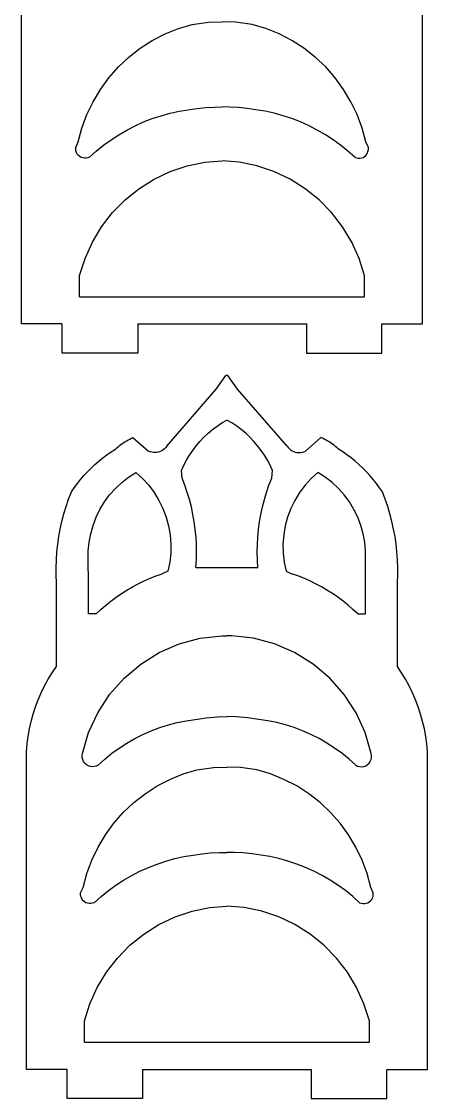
# Model space of a CAD drawing. Extents: x -3998 to 3998, y -3549 to 3549.
# Drawn here: x -1601 to -1391, y -112 to 444 of the extents above; entities that cross this region are included whole.
import ezdxf

# ---------------------------------------------------------------- set-up
doc = ezdxf.new("R2010")
doc.units = 0
doc.header["$MEASUREMENT"] = 0
doc.layers.get('0').update_dxf_attribs({"linetype": 'CONTINUOUS'})

msp = doc.modelspace()

# ---------------------------------------------------------------- linework, layer by layer
for p, q in [((-1600.82, 287.54), (-1600.82, 451.54)), ((-1393.82, 287.54), (-1393.82, 451.54)), ((-1526.74, 437.17), (-1519.87, 439.95)), ((-1519.87, 439.95), (-1512.78, 442.08)), ((-1512.78, 442.08), (-1504.3, 443.27)), ((-1504.3, 443.27), (-1497.32, 443.44)), ((-1490.33, 443.27), (-1497.32, 443.44)), ((-1481.85, 442.08), (-1490.33, 443.27)), ((-1474.76, 439.95), (-1481.85, 442.08)), ((-1467.9, 437.17), (-1474.76, 439.95)), ((-1539.55, 429.76), (-1533.32, 433.76)), ((-1533.32, 433.76), (-1526.74, 437.17)), ((-1461.32, 433.76), (-1467.9, 437.17)), ((-1455.08, 429.76), (-1461.32, 433.76)), ((-1545.4, 425.21), (-1539.55, 429.76)), ((-1449.24, 425.21), (-1455.08, 429.76)), ((-1550.79, 420.13), (-1545.4, 425.21)), ((-1443.84, 420.13), (-1449.24, 425.21)), ((-1555.69, 414.58), (-1550.79, 420.13)), ((-1438.94, 414.58), (-1443.84, 420.13)), ((-1560.06, 408.59), (-1555.69, 414.58)), ((-1434.57, 408.59), (-1438.94, 414.58)), ((-1563.86, 402.23), (-1560.06, 408.59)), ((-1430.78, 402.23), (-1434.57, 408.59)), ((-1567.05, 395.55), (-1563.86, 402.23)), ((-1427.59, 395.55), (-1430.78, 402.23)), ((-1569.61, 388.6), (-1567.05, 395.55)), ((-1533.36, 393.49), (-1528.81, 395)), ((-1528.81, 395), (-1524.19, 396.27)), ((-1524.19, 396.27), (-1519.5, 397.3)), ((-1519.5, 397.3), (-1514.77, 398.09)), ((-1514.77, 398.09), (-1510.27, 398.73)), ((-1510.27, 398.73), (-1505.74, 399.18)), ((-1505.74, 399.18), (-1501.19, 399.44)), ((-1501.19, 399.44), (-1497.32, 399.5)), ((-1493.44, 399.44), (-1497.32, 399.5)), ((-1488.9, 399.18), (-1493.44, 399.44)), ((-1484.37, 398.73), (-1488.9, 399.18)), ((-1479.86, 398.09), (-1484.37, 398.73)), ((-1475.13, 397.3), (-1479.86, 398.09)), ((-1470.45, 396.27), (-1475.13, 397.3)), ((-1465.83, 395), (-1470.45, 396.27)), ((-1461.27, 393.49), (-1465.83, 395)), ((-1425.02, 388.6), (-1427.59, 395.55)), ((-1546.47, 387.59), (-1542.2, 389.78)), ((-1542.2, 389.78), (-1537.83, 391.75)), ((-1537.83, 391.75), (-1533.36, 393.49)), ((-1456.8, 391.75), (-1461.27, 393.49)), ((-1452.43, 389.78), (-1456.8, 391.75)), ((-1448.16, 387.59), (-1452.43, 389.78)), ((-1571.52, 381.44), (-1569.61, 388.6)), ((-1554.64, 382.57), (-1550.62, 385.19)), ((-1550.62, 385.19), (-1546.47, 387.59)), ((-1444.02, 385.19), (-1448.16, 387.59)), ((-1440, 382.57), (-1444.02, 385.19)), ((-1423.12, 381.44), (-1425.02, 388.6)), ((-1572.85, 377.66), (-1572.82, 378.54)), ((-1572.82, 378.54), (-1571.52, 381.44)), ((-1562.25, 376.74), (-1558.52, 379.75)), ((-1558.52, 379.75), (-1554.64, 382.57)), ((-1436.12, 379.75), (-1440, 382.57)), ((-1432.39, 376.74), (-1436.12, 379.75)), ((-1421.82, 378.54), (-1423.12, 381.44)), ((-1421.79, 377.66), (-1421.82, 378.54)), ((-1572.72, 376.8), (-1572.85, 377.66)), ((-1572.44, 375.97), (-1572.72, 376.8)), ((-1572.02, 375.2), (-1572.44, 375.97)), ((-1571.47, 374.53), (-1572.02, 375.2)), ((-1570.8, 373.96), (-1571.47, 374.53)), ((-1570.05, 373.51), (-1570.8, 373.96)), ((-1569.23, 373.21), (-1570.05, 373.51)), ((-1568.37, 373.06), (-1569.23, 373.21)), ((-1567.49, 373.07), (-1568.37, 373.06)), ((-1566.63, 373.23), (-1567.49, 373.07)), ((-1565.82, 373.54), (-1566.63, 373.23)), ((-1565.82, 373.54), (-1562.25, 376.74)), ((-1428.82, 373.54), (-1432.39, 376.74)), ((-1428.82, 373.54), (-1428, 373.23)), ((-1428, 373.23), (-1427.14, 373.07)), ((-1427.14, 373.07), (-1426.27, 373.06)), ((-1426.27, 373.06), (-1425.4, 373.21)), ((-1425.4, 373.21), (-1424.58, 373.51)), ((-1424.58, 373.51), (-1423.83, 373.96)), ((-1423.83, 373.96), (-1423.17, 374.53)), ((-1423.17, 374.53), (-1422.61, 375.2)), ((-1422.61, 375.2), (-1422.19, 375.97)), ((-1422.19, 375.97), (-1421.91, 376.8)), ((-1421.91, 376.8), (-1421.79, 377.66)), ((-1524.03, 366.19), (-1515.28, 369.12)), ((-1515.28, 369.12), (-1506.24, 371.01)), ((-1506.24, 371.01), (-1497.32, 371.79)), ((-1488.39, 371.01), (-1497.32, 371.79)), ((-1479.36, 369.12), (-1488.39, 371.01)), ((-1470.6, 366.19), (-1479.36, 369.12)), ((-1540.2, 357.35), (-1532.38, 362.25)), ((-1532.38, 362.25), (-1524.03, 366.19)), ((-1462.26, 362.25), (-1470.6, 366.19)), ((-1454.43, 357.35), (-1462.26, 362.25)), ((-1547.4, 351.57), (-1540.2, 357.35)), ((-1447.23, 351.57), (-1454.43, 357.35)), ((-1553.87, 344.98), (-1547.4, 351.57)), ((-1440.77, 344.98), (-1447.23, 351.57)), ((-1559.51, 337.68), (-1553.87, 344.98)), ((-1435.12, 337.68), (-1440.77, 344.98)), ((-1564.26, 329.76), (-1559.51, 337.68)), ((-1430.37, 329.76), (-1435.12, 337.68)), ((-1568.05, 321.34), (-1564.26, 329.76)), ((-1426.59, 321.34), (-1430.37, 329.76)), ((-1570.82, 312.54), (-1568.05, 321.34)), ((-1423.82, 312.54), (-1426.59, 321.34)), ((-1570.82, 301.54), (-1570.82, 312.54)), ((-1423.82, 301.54), (-1423.82, 312.54)), ((-1570.82, 301.54), (-1423.82, 301.54)), ((-1579.82, 287.54), (-1600.82, 287.54)), ((-1579.82, 272.54), (-1579.82, 287.54)), ((-1540.82, 287.54), (-1453.82, 287.54)), ((-1540.82, 287.54), (-1540.82, 272.54)), ((-1453.82, 287.54), (-1453.82, 272.54)), ((-1414.82, 287.54), (-1393.82, 287.54)), ((-1414.82, 272.54), (-1414.82, 287.54)), ((-1540.82, 272.54), (-1579.82, 272.54)), ((-1453.82, 272.54), (-1414.82, 272.54)), ((-1500.31, 253.98), (-1495.31, 260.98)), ((-1494.31, 260.98), (-1495.31, 260.98)), ((-1489.31, 253.98), (-1494.31, 260.98)), ((-1525.88, 224.56), (-1500.31, 253.98)), ((-1463.75, 224.56), (-1489.31, 253.98)), ((-1502.24, 233.04), (-1499.86, 234.82)), ((-1499.86, 234.82), (-1497.38, 236.47)), ((-1497.38, 236.47), (-1494.81, 237.98)), ((-1492.25, 236.47), (-1494.81, 237.98)), ((-1489.77, 234.82), (-1492.25, 236.47)), ((-1487.39, 233.04), (-1489.77, 234.82)), ((-1545.75, 227.78), (-1544.95, 228.2)), ((-1544.95, 228.2), (-1544.14, 228.6)), ((-1544.14, 228.6), (-1543.31, 228.98)), ((-1543.31, 228.98), (-1535.31, 221.98)), ((-1508.74, 226.95), (-1506.69, 229.1)), ((-1506.69, 229.1), (-1504.52, 231.13)), ((-1504.52, 231.13), (-1502.24, 233.04)), ((-1485.11, 231.13), (-1487.39, 233.04)), ((-1482.94, 229.1), (-1485.11, 231.13)), ((-1480.88, 226.95), (-1482.94, 229.1)), ((-1446.31, 228.98), (-1454.31, 221.98)), ((-1445.49, 228.6), (-1446.31, 228.98)), ((-1444.67, 228.2), (-1445.49, 228.6)), ((-1443.87, 227.78), (-1444.67, 228.2)), ((-1554.56, 221.53), (-1552.31, 222.98)), ((-1552.31, 222.98), (-1551.65, 223.59)), ((-1551.65, 223.59), (-1550.97, 224.19)), ((-1550.97, 224.19), (-1550.27, 224.77)), ((-1550.27, 224.77), (-1549.55, 225.32)), ((-1549.55, 225.32), (-1548.82, 225.86)), ((-1548.82, 225.86), (-1548.08, 226.37)), ((-1548.08, 226.37), (-1547.32, 226.86)), ((-1547.32, 226.86), (-1546.54, 227.33)), ((-1546.54, 227.33), (-1545.75, 227.78)), ((-1527.71, 222.62), (-1528.46, 222.14)), ((-1527.02, 223.19), (-1527.71, 222.62)), ((-1526.41, 223.84), (-1527.02, 223.19)), ((-1525.88, 224.56), (-1526.41, 223.84)), ((-1514.15, 219.86), (-1512.48, 222.32)), ((-1512.48, 222.32), (-1510.68, 224.69)), ((-1510.68, 224.69), (-1508.74, 226.95)), ((-1478.95, 224.69), (-1480.88, 226.95)), ((-1477.14, 222.32), (-1478.95, 224.69)), ((-1475.47, 219.86), (-1477.14, 222.32)), ((-1463.75, 224.56), (-1463.22, 223.84)), ((-1463.22, 223.84), (-1462.6, 223.19)), ((-1462.6, 223.19), (-1461.92, 222.62)), ((-1461.92, 222.62), (-1461.17, 222.14)), ((-1443.08, 227.33), (-1443.87, 227.78)), ((-1442.31, 226.86), (-1443.08, 227.33)), ((-1441.55, 226.37), (-1442.31, 226.86)), ((-1440.8, 225.86), (-1441.55, 226.37)), ((-1440.07, 225.32), (-1440.8, 225.86)), ((-1439.36, 224.77), (-1440.07, 225.32)), ((-1438.66, 224.19), (-1439.36, 224.77)), ((-1437.98, 223.59), (-1438.66, 224.19)), ((-1437.31, 222.98), (-1437.98, 223.59)), ((-1435.07, 221.53), (-1437.31, 222.98)), ((-1562.97, 214.99), (-1560.96, 216.74)), ((-1560.96, 216.74), (-1558.88, 218.41)), ((-1558.88, 218.41), (-1556.75, 220.01)), ((-1556.75, 220.01), (-1554.56, 221.53)), ((-1534.49, 221.63), (-1535.31, 221.98)), ((-1533.64, 221.38), (-1534.49, 221.63)), ((-1532.76, 221.24), (-1533.64, 221.38)), ((-1531.86, 221.21), (-1532.76, 221.24)), ((-1530.98, 221.29), (-1531.86, 221.21)), ((-1530.1, 221.47), (-1530.98, 221.29)), ((-1529.26, 221.76), (-1530.1, 221.47)), ((-1528.46, 222.14), (-1529.26, 221.76)), ((-1517.07, 214.68), (-1515.68, 217.31)), ((-1515.68, 217.31), (-1514.15, 219.86)), ((-1473.94, 217.31), (-1475.47, 219.86)), ((-1472.55, 214.68), (-1473.94, 217.31)), ((-1461.17, 222.14), (-1460.36, 221.76)), ((-1460.36, 221.76), (-1459.52, 221.47)), ((-1459.52, 221.47), (-1458.65, 221.29)), ((-1458.65, 221.29), (-1457.76, 221.21)), ((-1457.76, 221.21), (-1456.87, 221.24)), ((-1456.87, 221.24), (-1455.99, 221.38)), ((-1455.99, 221.38), (-1455.13, 221.63)), ((-1455.13, 221.63), (-1454.31, 221.98)), ((-1432.88, 220.01), (-1435.07, 221.53)), ((-1430.74, 218.41), (-1432.88, 220.01)), ((-1428.67, 216.74), (-1430.74, 218.41)), ((-1426.66, 214.99), (-1428.67, 216.74)), ((-1568.61, 209.32), (-1566.8, 211.28)), ((-1566.8, 211.28), (-1564.92, 213.17)), ((-1564.92, 213.17), (-1562.97, 214.99)), ((-1518.31, 211.98), (-1517.07, 214.68)), ((-1517.93, 208.05), (-1518.31, 211.98)), ((-1471.31, 211.98), (-1472.55, 214.68)), ((-1471.7, 208.05), (-1471.31, 211.98)), ((-1424.71, 213.17), (-1426.66, 214.99)), ((-1422.83, 211.28), (-1424.71, 213.17)), ((-1421.02, 209.32), (-1422.83, 211.28)), ((-1572.01, 205.22), (-1570.35, 207.3)), ((-1570.35, 207.3), (-1568.61, 209.32)), ((-1552.39, 202.69), (-1549.12, 205.77)), ((-1549.12, 205.77), (-1545.58, 208.54)), ((-1545.58, 208.54), (-1541.81, 210.98)), ((-1541.81, 210.98), (-1538.33, 207.8)), ((-1538.33, 207.8), (-1535.16, 204.31)), ((-1516.52, 204.39), (-1517.93, 208.05)), ((-1473.11, 204.39), (-1471.7, 208.05)), ((-1451.3, 207.8), (-1454.46, 204.31)), ((-1447.81, 210.98), (-1451.3, 207.8)), ((-1444.04, 208.54), (-1447.81, 210.98)), ((-1440.51, 205.77), (-1444.04, 208.54)), ((-1437.23, 202.69), (-1440.51, 205.77)), ((-1419.28, 207.3), (-1421.02, 209.32)), ((-1417.61, 205.22), (-1419.28, 207.3)), ((-1576.54, 197.14), (-1575.11, 200.88)), ((-1575.11, 200.88), (-1573.6, 203.07)), ((-1573.6, 203.07), (-1572.01, 205.22)), ((-1555.37, 199.33), (-1552.39, 202.69)), ((-1535.16, 204.31), (-1532.34, 200.54)), ((-1532.34, 200.54), (-1529.88, 196.52)), ((-1515.25, 200.68), (-1516.52, 204.39)), ((-1514.13, 196.93), (-1515.25, 200.68)), ((-1475.5, 196.93), (-1474.38, 200.68)), ((-1474.38, 200.68), (-1473.11, 204.39)), ((-1457.29, 200.54), (-1459.75, 196.52)), ((-1454.46, 204.31), (-1457.29, 200.54)), ((-1434.25, 199.33), (-1437.23, 202.69)), ((-1416.02, 203.07), (-1417.61, 205.22)), ((-1414.51, 200.88), (-1416.02, 203.07)), ((-1413.09, 197.14), (-1414.51, 200.88)), ((-1577.82, 193.36), (-1576.54, 197.14)), ((-1560.36, 191.88), (-1558.03, 195.72)), ((-1558.03, 195.72), (-1555.37, 199.33)), ((-1529.88, 196.52), (-1527.81, 192.28)), ((-1513.15, 193.13), (-1514.13, 196.93)), ((-1476.47, 193.13), (-1475.5, 196.93)), ((-1459.75, 196.52), (-1461.82, 192.28)), ((-1431.59, 195.72), (-1434.25, 199.33)), ((-1429.27, 191.88), (-1431.59, 195.72)), ((-1411.8, 193.36), (-1413.09, 197.14)), ((-1579.98, 185.67), (-1578.97, 189.54)), ((-1578.97, 189.54), (-1577.82, 193.36)), ((-1562.33, 187.84), (-1560.36, 191.88)), ((-1527.81, 192.28), (-1526.15, 187.87)), ((-1512.33, 189.3), (-1513.15, 193.13)), ((-1511.65, 185.43), (-1512.33, 189.3)), ((-1477.97, 185.43), (-1477.3, 189.3)), ((-1477.3, 189.3), (-1476.47, 193.13)), ((-1461.82, 192.28), (-1463.48, 187.87)), ((-1427.3, 187.84), (-1429.27, 191.88)), ((-1410.66, 189.54), (-1411.8, 193.36)), ((-1409.65, 185.67), (-1410.66, 189.54)), ((-1580.84, 181.77), (-1579.98, 185.67)), ((-1565.13, 179.32), (-1563.92, 183.64)), ((-1563.92, 183.64), (-1562.33, 187.84)), ((-1526.15, 187.87), (-1524.91, 183.33)), ((-1511.13, 181.55), (-1511.65, 185.43)), ((-1478.5, 181.55), (-1477.97, 185.43)), ((-1463.48, 187.87), (-1464.71, 183.33)), ((-1425.7, 183.64), (-1427.3, 187.84)), ((-1424.49, 179.32), (-1425.7, 183.64)), ((-1408.79, 181.77), (-1409.65, 185.67)), ((-1582.14, 173.89), (-1581.56, 177.85)), ((-1581.56, 177.85), (-1580.84, 181.77)), ((-1565.94, 174.9), (-1565.13, 179.32)), ((-1524.91, 183.33), (-1524.11, 178.68)), ((-1524.11, 178.68), (-1523.74, 173.98)), ((-1510.76, 177.64), (-1511.13, 181.55)), ((-1478.87, 177.64), (-1478.5, 181.55)), ((-1465.52, 178.68), (-1465.88, 173.98)), ((-1464.71, 183.33), (-1465.52, 178.68)), ((-1423.68, 174.9), (-1424.49, 179.32)), ((-1408.07, 177.85), (-1408.79, 181.77)), ((-1407.49, 173.89), (-1408.07, 177.85)), ((-1582.57, 169.92), (-1582.14, 173.89)), ((-1566.35, 170.43), (-1565.94, 174.9)), ((-1523.74, 173.98), (-1523.82, 169.27)), ((-1510.54, 173.73), (-1510.76, 177.64)), ((-1510.48, 169.81), (-1510.54, 173.73)), ((-1479.15, 169.81), (-1479.08, 173.73)), ((-1479.08, 173.73), (-1478.87, 177.64)), ((-1465.88, 173.98), (-1465.8, 169.27)), ((-1423.27, 170.43), (-1423.68, 174.9)), ((-1407.06, 169.92), (-1407.49, 173.89)), ((-1582.85, 165.94), (-1582.57, 169.92)), ((-1566.36, 165.94), (-1566.35, 170.43)), ((-1523.82, 169.27), (-1524.35, 164.59)), ((-1510.57, 165.89), (-1510.48, 169.81)), ((-1479.06, 165.89), (-1479.15, 169.81)), ((-1465.8, 169.27), (-1465.28, 164.59)), ((-1423.27, 165.94), (-1423.27, 170.43)), ((-1406.78, 165.94), (-1407.06, 169.92)), ((-1582.99, 161.95), (-1582.85, 165.94)), ((-1582.98, 157.95), (-1582.99, 161.95)), ((-1566.31, 153.98), (-1566.36, 165.94)), ((-1524.35, 164.59), (-1525.31, 159.98)), ((-1510.81, 161.98), (-1510.57, 165.89)), ((-1510.81, 161.98), (-1478.81, 161.98)), ((-1478.81, 161.98), (-1479.06, 165.89)), ((-1465.28, 164.59), (-1464.31, 159.98)), ((-1423.31, 153.98), (-1423.27, 165.94)), ((-1406.64, 161.95), (-1406.78, 165.94)), ((-1406.65, 157.95), (-1406.64, 161.95)), ((-1582.82, 153.96), (-1582.98, 157.95)), ((-1537.58, 155.01), (-1534.5, 156.35)), ((-1534.5, 156.35), (-1531.38, 157.57)), ((-1531.38, 157.57), (-1528.21, 158.68)), ((-1525.31, 159.98), (-1528.21, 158.68)), ((-1464.31, 159.98), (-1461.41, 158.68)), ((-1458.25, 157.57), (-1461.41, 158.68)), ((-1455.12, 156.35), (-1458.25, 157.57)), ((-1452.05, 155.01), (-1455.12, 156.35)), ((-1406.8, 153.96), (-1406.65, 157.95)), ((-1582.82, 110.9), (-1582.82, 153.96)), ((-1566.31, 137.98), (-1566.31, 153.98)), ((-1549.29, 148.5), (-1546.46, 150.29)), ((-1546.46, 150.29), (-1543.56, 151.98)), ((-1543.56, 151.98), (-1540.6, 153.55)), ((-1540.6, 153.55), (-1537.58, 155.01)), ((-1449.03, 153.55), (-1452.05, 155.01)), ((-1446.07, 151.98), (-1449.03, 153.55)), ((-1443.17, 150.29), (-1446.07, 151.98)), ((-1440.34, 148.5), (-1443.17, 150.29)), ((-1423.31, 137.98), (-1423.31, 153.98)), ((-1406.8, 110.9), (-1406.8, 153.96)), ((-1557.35, 142.48), (-1554.74, 144.59)), ((-1554.74, 144.59), (-1552.05, 146.6)), ((-1552.05, 146.6), (-1549.29, 148.5)), ((-1437.57, 146.6), (-1440.34, 148.5)), ((-1434.89, 144.59), (-1437.57, 146.6)), ((-1432.28, 142.48), (-1434.89, 144.59)), ((-1562.31, 137.98), (-1559.87, 140.28)), ((-1559.87, 140.28), (-1557.35, 142.48)), ((-1429.75, 140.28), (-1432.28, 142.48)), ((-1427.31, 137.98), (-1429.75, 140.28)), ((-1562.31, 137.98), (-1566.31, 137.98)), ((-1427.31, 137.98), (-1423.31, 137.98)), ((-1529.74, 118.03), (-1519.42, 122.48)), ((-1519.42, 122.48), (-1508.55, 125.38)), ((-1508.55, 125.38), (-1497.37, 126.66)), ((-1497.37, 126.66), (-1494.81, 126.58)), ((-1492.25, 126.66), (-1494.81, 126.58)), ((-1481.08, 125.38), (-1492.25, 126.66)), ((-1470.21, 122.48), (-1481.08, 125.38)), ((-1459.88, 118.03), (-1470.21, 122.48)), ((-1539.31, 112.11), (-1529.74, 118.03)), ((-1450.32, 112.11), (-1459.88, 118.03)), ((-1547.91, 104.86), (-1539.31, 112.11)), ((-1441.72, 104.86), (-1450.32, 112.11)), ((-1587.02, 104.26), (-1585, 107.63)), ((-1585, 107.63), (-1582.82, 110.9)), ((-1404.63, 107.63), (-1406.8, 110.9)), ((-1402.61, 104.26), (-1404.63, 107.63)), ((-1590.6, 97.27), (-1588.89, 100.8)), ((-1588.89, 100.8), (-1587.02, 104.26)), ((-1555.35, 96.43), (-1547.91, 104.86)), ((-1434.27, 96.43), (-1441.72, 104.86)), ((-1400.74, 100.8), (-1402.61, 104.26)), ((-1399.02, 97.27), (-1400.74, 100.8)), ((-1592.16, 93.66), (-1590.6, 97.27)), ((-1561.48, 87), (-1555.35, 96.43)), ((-1428.14, 87), (-1434.27, 96.43)), ((-1397.47, 93.66), (-1399.02, 97.27)), ((-1594.77, 86.25), (-1593.54, 89.99)), ((-1593.54, 89.99), (-1592.16, 93.66)), ((-1396.08, 89.99), (-1397.47, 93.66)), ((-1394.86, 86.25), (-1396.08, 89.99)), ((-1595.82, 82.47), (-1594.77, 86.25)), ((-1566.17, 76.78), (-1561.48, 87)), ((-1515.9, 82.84), (-1511.26, 83.54)), ((-1511.26, 83.54), (-1505.48, 84.36)), ((-1505.48, 84.36), (-1499.66, 84.85)), ((-1499.66, 84.85), (-1494.81, 84.98)), ((-1489.97, 84.85), (-1494.81, 84.98)), ((-1484.15, 84.36), (-1489.97, 84.85)), ((-1478.36, 83.54), (-1484.15, 84.36)), ((-1473.73, 82.84), (-1478.36, 83.54)), ((-1423.46, 76.78), (-1428.14, 87)), ((-1393.8, 82.47), (-1394.86, 86.25)), ((-1597.42, 74.78), (-1596.7, 78.64)), ((-1596.7, 78.64), (-1595.82, 82.47)), ((-1533.88, 77.63), (-1529.49, 79.29)), ((-1529.49, 79.29), (-1525.03, 80.71)), ((-1525.03, 80.71), (-1520.49, 81.89)), ((-1520.49, 81.89), (-1515.9, 82.84)), ((-1469.14, 81.89), (-1473.73, 82.84)), ((-1464.6, 80.71), (-1469.14, 81.89)), ((-1460.13, 79.29), (-1464.6, 80.71)), ((-1455.75, 77.63), (-1460.13, 79.29)), ((-1392.92, 78.64), (-1393.8, 82.47)), ((-1392.21, 74.78), (-1392.92, 78.64)), ((-1597.95, 70.89), (-1597.42, 74.78)), ((-1569.31, 65.98), (-1566.17, 76.78)), ((-1546.43, 71.32), (-1542.36, 73.64)), ((-1542.36, 73.64), (-1538.17, 75.75)), ((-1538.17, 75.75), (-1533.88, 77.63)), ((-1451.46, 75.75), (-1455.75, 77.63)), ((-1447.27, 73.64), (-1451.46, 75.75)), ((-1443.2, 71.32), (-1447.27, 73.64)), ((-1420.31, 65.98), (-1423.46, 76.78)), ((-1391.67, 70.89), (-1392.21, 74.78)), ((-1598.31, 66.98), (-1597.95, 70.89)), ((-1598.31, -97.02), (-1598.31, 66.98)), ((-1554.17, 66.04), (-1550.37, 68.78)), ((-1550.37, 68.78), (-1546.43, 71.32)), ((-1439.26, 68.78), (-1443.2, 71.32)), ((-1435.46, 66.04), (-1439.26, 68.78)), ((-1391.31, 66.98), (-1391.67, 70.89)), ((-1391.31, -97.02), (-1391.31, 66.98)), ((-1569.51, 64.92), (-1569.31, 65.98)), ((-1569.48, 63.84), (-1569.51, 64.92)), ((-1569.25, 62.79), (-1569.48, 63.84)), ((-1568.8, 61.81), (-1569.25, 62.79)), ((-1568.18, 60.94), (-1568.8, 61.81)), ((-1561.31, 59.98), (-1557.82, 63.1)), ((-1557.82, 63.1), (-1554.17, 66.04)), ((-1431.8, 63.1), (-1435.46, 66.04)), ((-1428.31, 59.98), (-1431.8, 63.1)), ((-1421.45, 60.94), (-1420.82, 61.81)), ((-1420.82, 61.81), (-1420.38, 62.79)), ((-1420.38, 62.79), (-1420.14, 63.84)), ((-1420.12, 64.92), (-1420.31, 65.98)), ((-1420.14, 63.84), (-1420.12, 64.92)), ((-1567.38, 60.21), (-1568.18, 60.94)), ((-1566.46, 59.66), (-1567.38, 60.21)), ((-1565.45, 59.3), (-1566.46, 59.66)), ((-1564.39, 59.15), (-1565.45, 59.3)), ((-1563.31, 59.21), (-1564.39, 59.15)), ((-1562.27, 59.49), (-1563.31, 59.21)), ((-1561.31, 59.98), (-1562.27, 59.49)), ((-1517.37, 55.39), (-1510.27, 57.52)), ((-1510.27, 57.52), (-1501.8, 58.71)), ((-1501.8, 58.71), (-1494.81, 58.88)), ((-1487.83, 58.71), (-1494.81, 58.88)), ((-1479.35, 57.52), (-1487.83, 58.71)), ((-1472.26, 55.39), (-1479.35, 57.52)), ((-1428.31, 59.98), (-1427.35, 59.49)), ((-1427.35, 59.49), (-1426.31, 59.21)), ((-1426.31, 59.21), (-1425.24, 59.15)), ((-1425.24, 59.15), (-1424.18, 59.3)), ((-1424.18, 59.3), (-1423.16, 59.66)), ((-1423.16, 59.66), (-1422.24, 60.21)), ((-1422.24, 60.21), (-1421.45, 60.94)), ((-1530.81, 49.2), (-1524.23, 52.6)), ((-1524.23, 52.6), (-1517.37, 55.39)), ((-1465.39, 52.6), (-1472.26, 55.39)), ((-1458.81, 49.2), (-1465.39, 52.6)), ((-1542.89, 40.65), (-1537.05, 45.2)), ((-1537.05, 45.2), (-1530.81, 49.2)), ((-1452.58, 45.2), (-1458.81, 49.2)), ((-1446.73, 40.65), (-1452.58, 45.2)), ((-1548.29, 35.57), (-1542.89, 40.65)), ((-1441.34, 35.57), (-1446.73, 40.65)), ((-1553.19, 30.01), (-1548.29, 35.57)), ((-1436.44, 30.01), (-1441.34, 35.57)), ((-1557.56, 24.03), (-1553.19, 30.01)), ((-1432.07, 24.03), (-1436.44, 30.01)), ((-1561.35, 17.67), (-1557.56, 24.03)), ((-1428.27, 17.67), (-1432.07, 24.03)), ((-1564.54, 10.98), (-1561.35, 17.67)), ((-1425.08, 10.98), (-1428.27, 17.67)), ((-1526.3, 10.43), (-1521.68, 11.71)), ((-1521.68, 11.71), (-1517, 12.74)), ((-1517, 12.74), (-1512.27, 13.53)), ((-1512.27, 13.53), (-1507.76, 14.17)), ((-1507.76, 14.17), (-1503.23, 14.62)), ((-1503.23, 14.62), (-1498.69, 14.88)), ((-1498.69, 14.88), (-1494.81, 14.94)), ((-1490.94, 14.88), (-1494.81, 14.94)), ((-1486.39, 14.62), (-1490.94, 14.88)), ((-1481.86, 14.17), (-1486.39, 14.62)), ((-1477.36, 13.53), (-1481.86, 14.17)), ((-1472.63, 12.74), (-1477.36, 13.53)), ((-1467.94, 11.71), (-1472.63, 12.74)), ((-1463.32, 10.43), (-1467.94, 11.71)), ((-1567.11, 4.03), (-1564.54, 10.98)), ((-1539.7, 5.22), (-1535.33, 7.19)), ((-1535.33, 7.19), (-1530.86, 8.93)), ((-1530.86, 8.93), (-1526.3, 10.43)), ((-1458.77, 8.93), (-1463.32, 10.43)), ((-1454.3, 7.19), (-1458.77, 8.93)), ((-1449.93, 5.22), (-1454.3, 7.19)), ((-1422.52, 4.03), (-1425.08, 10.98)), ((-1569.01, -3.12), (-1567.11, 4.03)), ((-1552.13, -1.99), (-1548.11, 0.63)), ((-1548.11, 0.63), (-1543.97, 3.03)), ((-1543.97, 3.03), (-1539.7, 5.22)), ((-1445.66, 3.03), (-1449.93, 5.22)), ((-1441.51, 0.63), (-1445.66, 3.03)), ((-1437.49, -1.99), (-1441.51, 0.63)), ((-1420.61, -3.12), (-1422.52, 4.03)), ((-1570.31, -6.02), (-1569.01, -3.12)), ((-1559.74, -7.82), (-1556.01, -4.81)), ((-1556.01, -4.81), (-1552.13, -1.99)), ((-1433.61, -4.81), (-1437.49, -1.99)), ((-1429.88, -7.82), (-1433.61, -4.81)), ((-1419.31, -6.02), (-1420.61, -3.12)), ((-1570.34, -6.9), (-1570.31, -6.02)), ((-1570.22, -7.76), (-1570.34, -6.9)), ((-1569.94, -8.59), (-1570.22, -7.76)), ((-1569.51, -9.36), (-1569.94, -8.59)), ((-1568.96, -10.04), (-1569.51, -9.36)), ((-1568.3, -10.61), (-1568.96, -10.04)), ((-1567.55, -11.05), (-1568.3, -10.61)), ((-1566.73, -11.35), (-1567.55, -11.05)), ((-1563.31, -11.02), (-1564.13, -11.34)), ((-1563.31, -11.02), (-1559.74, -7.82)), ((-1426.31, -11.02), (-1429.88, -7.82)), ((-1426.31, -11.02), (-1425.5, -11.34)), ((-1422.9, -11.35), (-1422.08, -11.05)), ((-1422.08, -11.05), (-1421.33, -10.61)), ((-1421.33, -10.61), (-1420.66, -10.04)), ((-1420.66, -10.04), (-1420.11, -9.36)), ((-1420.11, -9.36), (-1419.69, -8.59)), ((-1419.69, -8.59), (-1419.41, -7.76)), ((-1419.41, -7.76), (-1419.28, -6.9)), ((-1419.28, -6.9), (-1419.31, -6.02)), ((-1565.86, -11.5), (-1566.73, -11.35)), ((-1564.99, -11.5), (-1565.86, -11.5)), ((-1564.13, -11.34), (-1564.99, -11.5)), ((-1521.53, -18.37), (-1512.77, -15.44)), ((-1512.77, -15.44), (-1503.74, -13.55)), ((-1503.74, -13.55), (-1494.81, -12.77)), ((-1485.89, -13.55), (-1494.81, -12.77)), ((-1476.85, -15.44), (-1485.89, -13.55)), ((-1468.1, -18.37), (-1476.85, -15.44)), ((-1425.5, -11.34), (-1424.64, -11.5)), ((-1424.64, -11.5), (-1423.76, -11.5)), ((-1423.76, -11.5), (-1422.9, -11.35)), ((-1529.87, -22.31), (-1521.53, -18.37)), ((-1459.75, -22.31), (-1468.1, -18.37)), ((-1544.89, -32.99), (-1537.7, -27.21)), ((-1537.7, -27.21), (-1529.87, -22.31)), ((-1451.93, -27.21), (-1459.75, -22.31)), ((-1444.73, -32.99), (-1451.93, -27.21)), ((-1551.36, -39.58), (-1544.89, -32.99)), ((-1438.26, -39.58), (-1444.73, -32.99)), ((-1557.01, -46.88), (-1551.36, -39.58)), ((-1432.62, -46.88), (-1438.26, -39.58)), ((-1561.76, -54.8), (-1557.01, -46.88)), ((-1427.87, -54.8), (-1432.62, -46.88)), ((-1565.54, -63.22), (-1561.76, -54.8)), ((-1424.08, -63.22), (-1427.87, -54.8)), ((-1568.31, -72.02), (-1565.54, -63.22)), ((-1421.31, -72.02), (-1424.08, -63.22)), ((-1568.31, -83.02), (-1568.31, -72.02)), ((-1421.31, -83.02), (-1421.31, -72.02)), ((-1568.31, -83.02), (-1421.31, -83.02)), ((-1577.31, -97.02), (-1598.31, -97.02)), ((-1577.31, -112.02), (-1577.31, -97.02)), ((-1538.31, -97.02), (-1538.31, -112.02)), ((-1538.31, -97.02), (-1451.31, -97.02)), ((-1451.31, -97.02), (-1451.31, -112.02)), ((-1412.31, -97.02), (-1391.31, -97.02)), ((-1412.31, -112.02), (-1412.31, -97.02)), ((-1538.31, -112.02), (-1577.31, -112.02)), ((-1451.31, -112.02), (-1412.31, -112.02))]:
    msp.add_line(p, q)

doc.saveas('drawing.dxf')
